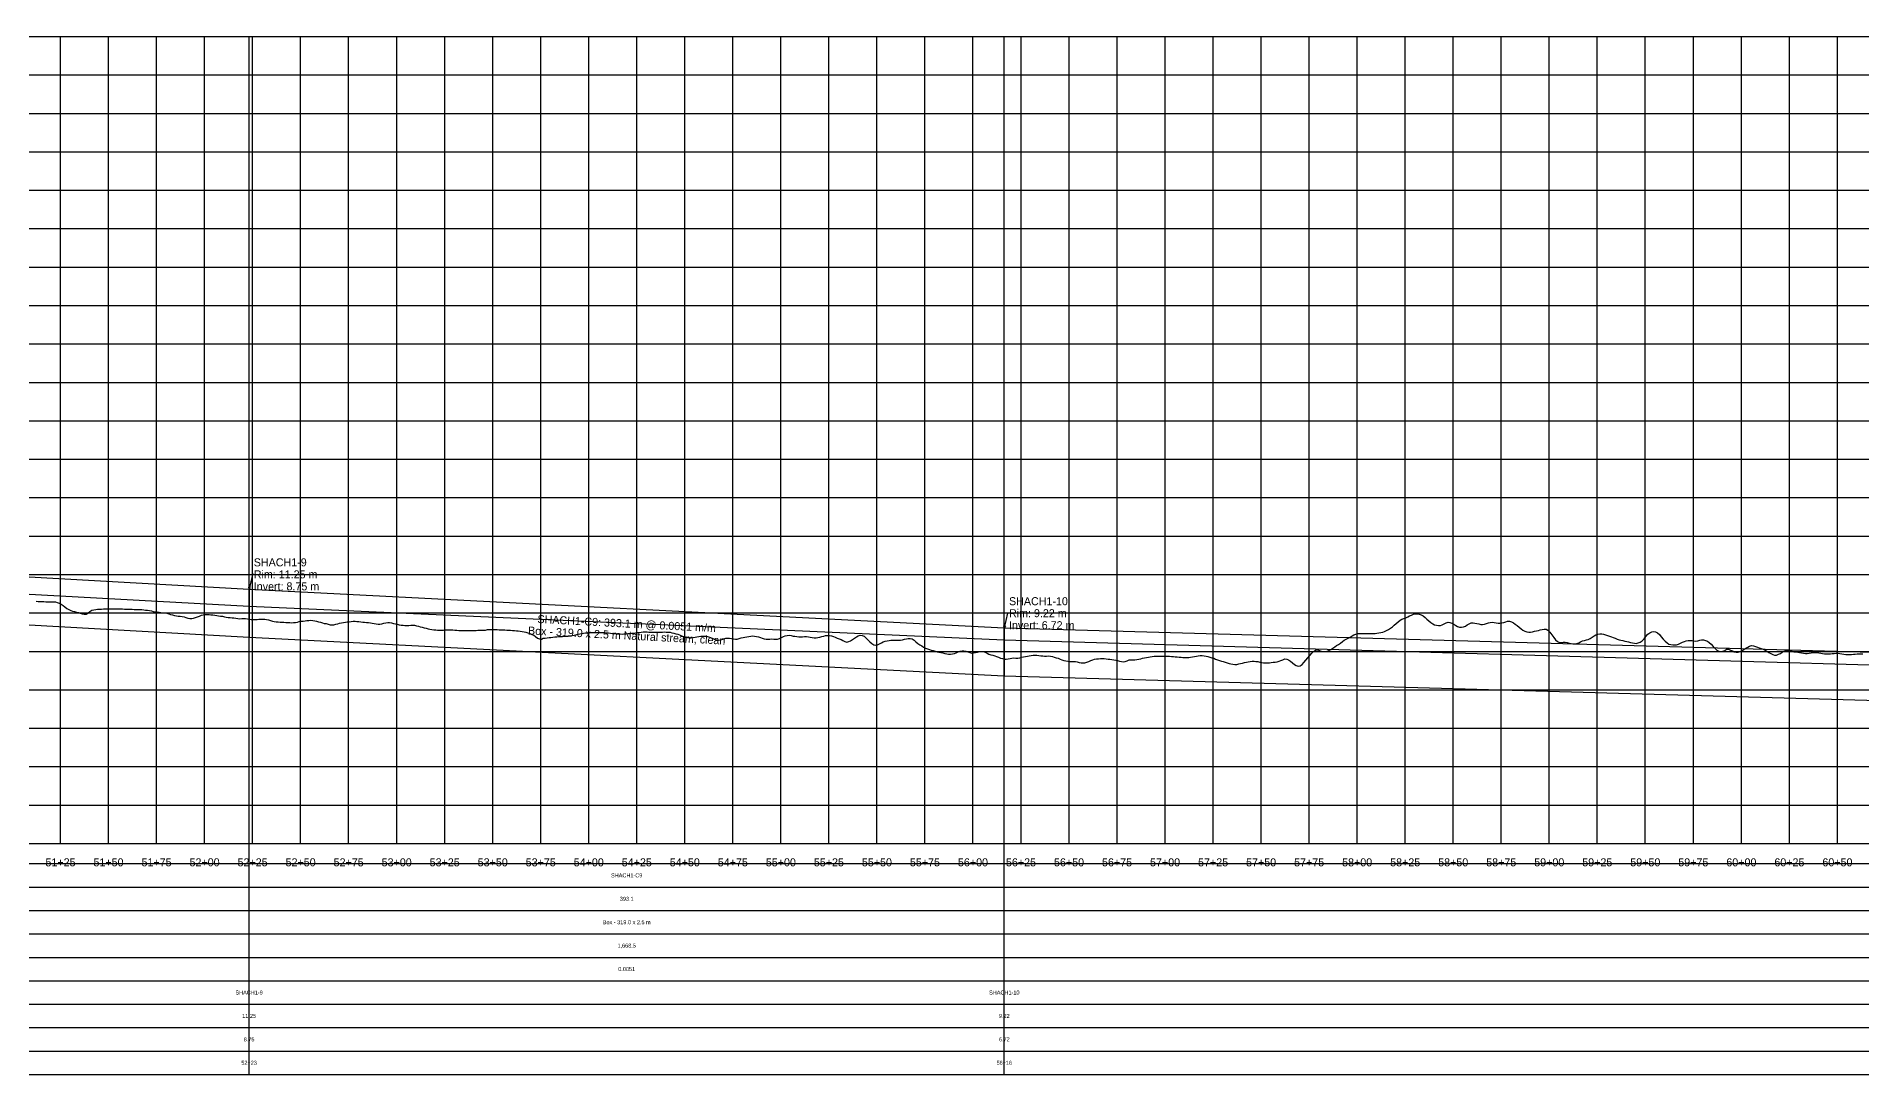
# Model space of a CAD drawing. Extents: x -64 to 8082, y -140 to 402.
# Drawn here: x 5113 to 6063, y -140 to 400 of the extents above; entities that cross this region are included whole.
import ezdxf
from ezdxf.enums import TextEntityAlignment as Align

# ---------------------------------------------------------------- set-up
doc = ezdxf.new("R2010")
doc.units = 0
for name, color, linetype in [('Annotation', 7, 'Continuous'), ('Annotation_Table', 254, 'Continuous'), ('Crown', 7, 'Continuous'), ('Grid', 254, 'Continuous'), ('Grid_Text', 7, 'Continuous'), ('Ground_Elevation', 3, 'Continuous'), ('Hydraulic_Grade', 5, 'Continuous'), ('Invert', 7, 'Continuous'), ('Structure', 7, 'Continuous')]:
    doc.layers.add(name, color=color, linetype=linetype)

msp = doc.modelspace()

# ---------------------------------------------------------------- linework, layer by layer
at = {"layer": 'Annotation', "color": 0}
for points in [[(5225.61, 120.08), (5224.87, 120.08), (5223.17, 112.46)], [(5618.75, 99.86), (5618.01, 99.86), (5616.31, 92.24)]]:
    msp.add_lwpolyline(points, dxfattribs=at)
for points in [[(5223.17, 112.46), (5222.97, 113.44), (5223.76, 113.26)], [(5616.31, 92.24), (5616.11, 93.22), (5616.9, 93.04)]]:
    msp.add_lwpolyline(points, close=True, dxfattribs=at)
at = {"layer": 'Annotation_Table', "color": 254}
for points in [[(5223.17, -140.21), (5223.17, 400)], [(5616.31, -140.21), (5616.31, 400)], [(-25, -30.48), (8049.95, -30.48)], [(-25, -42.67), (8049.95, -42.67)], [(-25, -54.86), (8049.95, -54.86)], [(-25, -67.06), (8049.95, -67.06)], [(-25, -79.25), (8049.95, -79.25)], [(-25, -91.44), (8049.95, -91.44)], [(-25, -103.63), (8049.95, -103.63)], [(-25, -115.82), (8049.95, -115.82)], [(-25, -128.02), (8049.95, -128.02)], [(-25, -140.21), (8049.95, -140.21)]]:
    msp.add_lwpolyline(points, dxfattribs=at)
at = {"layer": 'Crown', "color": 0}
for points in [[(4870.15, 132.12), (5223.17, 112.46)], [(5223.17, 112.46), (5223.17, 112.46)], [(5223.17, 112.46), (5616.31, 92.24)], [(5616.31, 92.24), (5616.31, 92.24)], [(5616.31, 92.24), (6625.02, 63.89)]]:
    msp.add_lwpolyline(points, dxfattribs=at)
at = {"layer": 'Grid', "color": 254}
for points in [[(-25, 400), (8050, 400)], [(5125, -20), (5125, 400)], [(5150, -20), (5150, 400)], [(5175, -20), (5175, 400)], [(5200, -20), (5200, 400)], [(5225, -20), (5225, 400)], [(5250, -20), (5250, 400)], [(5275, -20), (5275, 400)], [(5300, -20), (5300, 400)], [(5325, -20), (5325, 400)], [(5350, -20), (5350, 400)], [(5375, -20), (5375, 400)], [(5400, -20), (5400, 400)], [(5425, -20), (5425, 400)], [(5450, -20), (5450, 400)], [(5475, -20), (5475, 400)], [(5500, -20), (5500, 400)], [(5525, -20), (5525, 400)], [(5550, -20), (5550, 400)], [(5575, -20), (5575, 400)], [(5600, -20), (5600, 400)], [(5625, -20), (5625, 400)], [(5650, -20), (5650, 400)], [(5675, -20), (5675, 400)], [(5700, -20), (5700, 400)], [(5725, -20), (5725, 400)], [(5750, -20), (5750, 400)], [(5775, -20), (5775, 400)], [(5800, -20), (5800, 400)], [(5825, -20), (5825, 400)], [(5850, -20), (5850, 400)], [(5875, -20), (5875, 400)], [(5900, -20), (5900, 400)], [(5925, -20), (5925, 400)], [(5950, -20), (5950, 400)], [(5975, -20), (5975, 400)], [(6000, -20), (6000, 400)], [(6025, -20), (6025, 400)], [(6050, -20), (6050, 400)], [(-25, 380), (8050, 380)], [(-25, 360), (8050, 360)], [(-25, 340), (8050, 340)], [(-25, 320), (8050, 320)], [(-25, 300), (8050, 300)], [(-25, 280), (8050, 280)], [(-25, 260), (8050, 260)], [(-25, 240), (8050, 240)], [(-25, 220), (8050, 220)], [(-25, 200), (8050, 200)], [(-25, 180), (8050, 180)], [(-25, 160), (8050, 160)], [(-25, 140), (8050, 140)], [(-25, 120), (8050, 120)], [(-25, 100), (8050, 100)], [(-25, 80), (8050, 80)], [(-25, 60), (8050, 60)], [(-25, 40), (8050, 40)], [(-25, 20), (8050, 20)], [(-25, 0), (8050, 0)], [(-25, -20), (8050, -20)]]:
    msp.add_lwpolyline(points, dxfattribs=at)
at = {"layer": 'Ground_Elevation', "color": 3}
msp.add_lwpolyline([(5112.31, 106.08), (5113.31, 106), (5114.31, 105.95), (5115.31, 105.91), (5116.31, 105.88), (5117.31, 105.84), (5118.31, 105.81), (5119.31, 105.8), (5120.31, 105.77), (5121.31, 105.76), (5122.31, 105.76), (5123.31, 105.51), (5124.31, 105.09), (5125.31, 104.51), (5126.31, 103.83), (5127.31, 103.11), (5128.31, 102.39), (5129.31, 101.78), (5130.31, 101.31), (5131.31, 100.99), (5132.31, 100.71), (5133.31, 100.38), (5134.31, 100.15), (5135.31, 99.9), (5136.31, 99.62), (5137.31, 99.41), (5138.31, 99.43), (5139.31, 99.95), (5140.31, 100.71), (5141.31, 101.44), (5142.31, 101.67), (5143.31, 101.79), (5144.31, 101.89), (5145.31, 101.97), (5146.31, 102.05), (5147.31, 102.11), (5148.31, 102.16), (5149.31, 102.2), (5150.31, 102.22), (5151.31, 102.22), (5152.31, 102.22), (5153.31, 102.2), (5154.31, 102.18), (5155.31, 102.14), (5156.31, 102.11), (5157.31, 102.07), (5158.31, 102.03), (5159.31, 101.99), (5160.31, 101.95), (5161.31, 101.92), (5162.31, 101.9), (5163.31, 101.87), (5164.31, 101.85), (5165.31, 101.82), (5166.31, 101.79), (5167.31, 101.73), (5168.31, 101.64), (5169.31, 101.53), (5170.31, 101.39), (5171.31, 101.21), (5172.31, 101.02), (5173.31, 100.83), (5174.31, 100.66), (5175.31, 100.53), (5176.31, 100.38), (5177.31, 100.16), (5178.31, 100.12), (5179.31, 100.07), (5180.31, 99.92), (5181.31, 99.57), (5182.31, 99.24), (5183.31, 98.96), (5184.31, 98.75), (5185.31, 98.55), (5186.31, 98.39), (5187.31, 98.34), (5188.31, 98.21), (5189.31, 97.98), (5190.31, 97.62), (5191.31, 97.31), (5192.31, 97.11), (5193.31, 97.12), (5194.31, 97.28), (5195.31, 97.57), (5196.31, 97.96), (5197.31, 98.36), (5198.31, 98.76), (5199.31, 99.05), (5200.31, 99.22), (5201.31, 99.22), (5202.31, 99.2), (5203.31, 99.1), (5204.31, 98.96), (5205.31, 98.86), (5206.31, 98.75), (5207.31, 98.58), (5208.31, 98.4), (5209.31, 98.24), (5210.31, 98.05), (5211.31, 97.85), (5212.31, 97.69), (5213.31, 97.62), (5214.31, 97.53), (5215.31, 97.42), (5216.31, 97.22), (5217.31, 97.07), (5218.31, 97.01), (5219.31, 97.06), (5220.31, 97.12), (5221.31, 97.1), (5222.31, 96.94), (5223.31, 96.76), (5224.31, 96.59), (5225.31, 96.54), (5226.31, 96.56), (5227.31, 96.63), (5228.31, 96.72), (5229.31, 96.78), (5230.31, 96.84), (5231.31, 96.77), (5232.31, 96.63), (5233.31, 96.41), (5234.31, 96.05), (5235.31, 95.74), (5236.31, 95.5), (5237.31, 95.38), (5238.31, 95.29), (5239.31, 95.23), (5240.31, 95.18), (5241.31, 95.13), (5242.31, 95.08), (5243.31, 95.04), (5244.31, 94.98), (5245.31, 94.9), (5246.31, 94.94), (5247.31, 95.05), (5248.31, 95.26), (5249.31, 95.47), (5250.31, 95.65), (5251.31, 95.78), (5252.31, 95.94), (5253.31, 96.06), (5254.31, 96.13), (5255.31, 96.19), (5256.31, 96.13), (5257.31, 95.96), (5258.31, 95.74), (5259.31, 95.46), (5260.31, 95.16), (5261.31, 94.85), (5262.31, 94.59), (5263.31, 94.42), (5264.31, 94.08), (5265.31, 93.76), (5266.31, 93.73), (5267.31, 93.86), (5268.31, 94.09), (5269.31, 94.36), (5270.31, 94.63), (5271.31, 94.86), (5272.31, 95.01), (5273.31, 95.15), (5274.31, 95.29), (5275.31, 95.45), (5276.31, 95.58), (5277.31, 95.68), (5278.31, 95.68), (5279.31, 95.61), (5280.31, 95.49), (5281.31, 95.3), (5282.31, 95.19), (5283.31, 95.12), (5284.31, 95.08), (5285.31, 94.97), (5286.31, 94.82), (5287.31, 94.66), (5288.31, 94.46), (5289.31, 94.25), (5290.31, 94.12), (5291.31, 94.19), (5292.31, 94.4), (5293.31, 94.67), (5294.31, 94.87), (5295.31, 94.97), (5296.31, 94.95), (5297.31, 94.82), (5298.31, 94.59), (5299.31, 94.35), (5300.31, 94.09), (5301.31, 93.84), (5302.31, 93.66), (5303.31, 93.58), (5304.31, 93.55), (5305.31, 93.51), (5306.31, 93.51), (5307.31, 93.56), (5308.31, 93.64), (5309.31, 93.56), (5310.31, 93.31), (5311.31, 93.04), (5312.31, 92.77), (5313.31, 92.52), (5314.31, 92.26), (5315.31, 92.02), (5316.31, 91.8), (5317.31, 91.59), (5318.31, 91.41), (5319.31, 91.27), (5320.31, 91.17), (5321.31, 91.11), (5322.31, 91.08), (5323.31, 91.09), (5324.31, 91.11), (5325.31, 91.15), (5326.31, 91.17), (5327.31, 91.18), (5328.31, 91.16), (5329.31, 91.13), (5330.31, 91.08), (5331.31, 91.01), (5332.31, 90.94), (5333.31, 90.89), (5334.31, 90.84), (5335.31, 90.8), (5336.31, 90.79), (5337.31, 90.79), (5338.31, 90.8), (5339.31, 90.82), (5340.31, 90.85), (5341.31, 90.89), (5342.31, 90.96), (5343.31, 91.05), (5344.31, 91.11), (5345.31, 91.05), (5346.31, 91.09), (5347.31, 91.3), (5348.31, 91.37), (5349.31, 91.36), (5350.31, 91.35), (5351.31, 91.33), (5352.31, 91.31), (5353.31, 91.28), (5354.31, 91.24), (5355.31, 91.21), (5356.31, 91.16), (5357.31, 91.11), (5358.31, 91.05), (5359.31, 90.98), (5360.31, 90.91), (5361.31, 90.84), (5362.31, 90.76), (5363.31, 90.67), (5364.31, 90.56), (5365.31, 90.41), (5366.31, 90.24), (5367.31, 90.01), (5368.31, 89.71), (5369.31, 89.3), (5370.31, 88.84), (5371.31, 88.37), (5372.31, 87.66), (5373.31, 86.94), (5374.31, 86.49), (5375.31, 86.4), (5376.31, 86.86), (5377.31, 86.94), (5378.31, 87.06), (5379.31, 87.18), (5380.31, 87.3), (5381.31, 87.41), (5382.31, 87.52), (5383.31, 87.63), (5384.31, 87.72), (5385.31, 87.68), (5386.31, 87.82), (5387.31, 87.89), (5388.31, 87.93), (5389.31, 87.98), (5390.31, 88.06), (5391.31, 88.19), (5392.31, 88.38), (5393.31, 88.62), (5394.31, 88.88), (5395.31, 89.14), (5396.31, 89.37), (5397.31, 89.54), (5398.31, 89.66), (5399.31, 89.73), (5400.31, 89.77), (5401.31, 89.78), (5402.31, 89.79), (5403.31, 89.81), (5404.31, 89.83), (5405.31, 89.83), (5406.31, 89.83), (5407.31, 89.81), (5408.31, 89.76), (5409.31, 89.68), (5410.31, 89.58), (5411.31, 89.46), (5412.31, 89.33), (5413.31, 89.23), (5414.31, 89.17), (5415.31, 89.17), (5416.31, 89.18), (5417.31, 89.03), (5418.31, 89.09), (5419.31, 89.17), (5420.31, 89.27), (5421.31, 89.35), (5422.31, 89.41), (5423.31, 89.51), (5424.31, 89.68), (5425.31, 89.78), (5426.31, 89.86), (5427.31, 90.05), (5428.31, 90.17), (5429.31, 90.23), (5430.31, 90.16), (5431.31, 90.07), (5432.31, 90.02), (5433.31, 90), (5434.31, 90.01), (5435.31, 90.02), (5436.31, 89.97), (5437.31, 89.99), (5438.31, 90.08), (5439.31, 90.11), (5440.31, 90.08), (5441.31, 90.02), (5442.31, 89.92), (5443.31, 89.71), (5444.31, 89.46), (5445.31, 89.18), (5446.31, 88.88), (5447.31, 88.55), (5448.31, 88.17), (5449.31, 87.77), (5450.31, 87.42), (5451.31, 87.17), (5452.31, 87.02), (5453.31, 87.05), (5454.31, 87.17), (5455.31, 87.31), (5456.31, 87.57), (5457.31, 87.76), (5458.31, 87.86), (5459.31, 87.95), (5460.31, 87.97), (5461.31, 87.84), (5462.31, 87.61), (5463.31, 87.28), (5464.31, 86.8), (5465.31, 86.3), (5466.31, 85.98), (5467.31, 85.82), (5468.31, 85.94), (5469.31, 86.25), (5470.31, 86.61), (5471.31, 86.87), (5472.31, 86.92), (5473.31, 86.84), (5474.31, 86.72), (5475.31, 86.56), (5476.31, 86.41), (5477.31, 86.43), (5478.31, 86.65), (5479.31, 86.97), (5480.31, 87.23), (5481.31, 87.42), (5482.31, 87.55), (5483.31, 87.73), (5484.31, 87.89), (5485.31, 88.03), (5486.31, 87.97), (5487.31, 87.79), (5488.31, 87.53), (5489.31, 87.21), (5490.31, 86.84), (5491.31, 86.53), (5492.31, 86.36), (5493.31, 86.32), (5494.31, 86.37), (5495.31, 86.45), (5496.31, 86.42), (5497.31, 86.34), (5498.31, 86.43), (5499.31, 86.67), (5500.31, 87.19), (5501.31, 87.73), (5502.31, 88.07), (5503.31, 88.33), (5504.31, 88.4), (5505.31, 88.23), (5506.31, 88), (5507.31, 87.84), (5508.31, 87.7), (5509.31, 87.59), (5510.31, 87.6), (5511.31, 87.64), (5512.31, 87.69), (5513.31, 87.7), (5514.31, 87.59), (5515.31, 87.41), (5516.31, 87.22), (5517.31, 87.11), (5518.31, 87.13), (5519.31, 87.23), (5520.31, 87.4), (5521.31, 87.67), (5522.31, 87.98), (5523.31, 88.25), (5524.31, 88.31), (5525.31, 88.24), (5526.31, 88.02), (5527.31, 87.73), (5528.31, 87.33), (5529.31, 86.91), (5530.31, 86.52), (5531.31, 86.17), (5532.31, 85.67), (5533.31, 85.2), (5534.31, 84.85), (5535.31, 85.06), (5536.31, 85.55), (5537.31, 86.21), (5538.31, 86.91), (5539.31, 87.57), (5540.31, 88.15), (5541.31, 88.37), (5542.31, 88.31), (5543.31, 87.9), (5544.31, 87.12), (5545.31, 86.09), (5546.31, 84.94), (5547.31, 84.02), (5548.31, 83.4), (5549.31, 83.27), (5550.31, 83.43), (5551.31, 83.91), (5552.31, 84.45), (5553.31, 84.98), (5554.31, 85.3), (5555.31, 85.54), (5556.31, 85.73), (5557.31, 85.85), (5558.31, 85.9), (5559.31, 85.88), (5560.31, 85.82), (5561.31, 85.79), (5562.31, 85.86), (5563.31, 86.01), (5564.31, 86.28), (5565.31, 86.55), (5566.31, 86.71), (5567.31, 86.73), (5568.31, 86.44), (5569.31, 85.86), (5570.31, 84.99), (5571.31, 84.18), (5572.31, 83.42), (5573.31, 82.85), (5574.31, 82.27), (5575.31, 81.72), (5576.31, 81.31), (5577.31, 80.96), (5578.31, 80.67), (5579.31, 80.37), (5580.31, 80.07), (5581.31, 79.8), (5582.31, 79.63), (5583.31, 79.43), (5584.31, 79.17), (5585.31, 78.87), (5586.31, 78.64), (5587.31, 78.58), (5588.31, 78.62), (5589.31, 78.72), (5590.31, 78.97), (5591.31, 79.3), (5592.31, 79.71), (5593.31, 80.04), (5594.31, 80.29), (5595.31, 80.28), (5596.31, 80.08), (5597.31, 79.76), (5598.31, 79.37), (5599.31, 79.13), (5600.31, 79.18), (5601.31, 79.38), (5602.31, 79.65), (5603.31, 79.85), (5604.31, 79.93), (5605.31, 79.89), (5606.31, 79.59), (5607.31, 79.14), (5608.31, 78.63), (5609.31, 78.28), (5610.31, 78), (5611.31, 77.72), (5612.31, 77.33), (5613.31, 76.91), (5614.31, 76.54), (5615.31, 76.21), (5616.31, 75.94), (5617.31, 75.9), (5618.31, 76.04), (5619.31, 76.34), (5620.31, 76.53), (5621.31, 76.58), (5622.31, 76.5), (5623.31, 76.5), (5624.31, 76.66), (5625.31, 76.92), (5626.31, 77.16), (5627.31, 77.38), (5628.31, 77.5), (5629.31, 77.67), (5630.31, 77.83), (5631.31, 77.95), (5632.31, 78.02), (5633.31, 78), (5634.31, 77.9), (5635.31, 77.76), (5636.31, 77.6), (5637.31, 77.5), (5638.31, 77.55), (5639.31, 77.6), (5640.31, 77.52), (5641.31, 77.3), (5642.31, 76.99), (5643.31, 76.72), (5644.31, 76.4), (5645.31, 76), (5646.31, 75.65), (5647.31, 75.31), (5648.31, 75.02), (5649.31, 74.87), (5650.31, 74.79), (5651.31, 74.72), (5652.31, 74.68), (5653.31, 74.67), (5654.31, 74.51), (5655.31, 74.25), (5656.31, 74.05), (5657.31, 73.95), (5658.31, 74.07), (5659.31, 74.34), (5660.31, 74.75), (5661.31, 75.2), (5662.31, 75.59), (5663.31, 75.94), (5664.31, 76.15), (5665.31, 76.2), (5666.31, 76.26), (5667.31, 76.27), (5668.31, 76.27), (5669.31, 76.14), (5670.31, 76.02), (5671.31, 75.9), (5672.31, 75.69), (5673.31, 75.61), (5674.31, 75.39), (5675.31, 75.22), (5676.31, 74.98), (5677.31, 74.7), (5678.31, 74.58), (5679.31, 74.66), (5680.31, 75.03), (5681.31, 75.62), (5682.31, 75.58), (5683.31, 75.56), (5684.31, 75.65), (5685.31, 75.81), (5686.31, 76), (5687.31, 76.2), (5688.31, 76.41), (5689.31, 76.62), (5690.31, 76.84), (5691.31, 77.04), (5692.31, 77.2), (5693.31, 77.32), (5694.31, 77.42), (5695.31, 77.49), (5696.31, 77.53), (5697.31, 77.55), (5698.31, 77.56), (5699.31, 77.55), (5700.31, 77.52), (5701.31, 77.47), (5702.31, 77.43), (5703.31, 77.37), (5704.31, 77.29), (5705.31, 77.21), (5706.31, 77.11), (5707.31, 77.01), (5708.31, 76.91), (5709.31, 76.83), (5710.31, 76.8), (5711.31, 76.82), (5712.31, 76.89), (5713.31, 76.99), (5714.31, 77.14), (5715.31, 77.31), (5716.31, 77.51), (5717.31, 77.68), (5718.31, 77.78), (5719.31, 77.77), (5720.31, 77.7), (5721.31, 77.53), (5722.31, 77.28), (5723.31, 76.99), (5724.31, 76.69), (5725.31, 76.38), (5726.31, 76.01), (5727.31, 75.67), (5728.31, 75.32), (5729.31, 74.98), (5730.31, 74.66), (5731.31, 74.31), (5732.31, 73.96), (5733.31, 73.69), (5734.31, 73.46), (5735.31, 73.28), (5736.31, 73.2), (5737.31, 73.24), (5738.31, 73.43), (5739.31, 73.64), (5740.31, 73.94), (5741.31, 74.22), (5742.31, 74.45), (5743.31, 74.61), (5744.31, 74.75), (5745.31, 74.84), (5746.31, 74.87), (5747.31, 74.78), (5748.31, 74.65), (5749.31, 74.41), (5750.31, 74.21), (5751.31, 74.03), (5752.31, 73.97), (5753.31, 73.99), (5754.31, 74.11), (5755.31, 74.23), (5756.31, 74.34), (5757.31, 74.45), (5758.31, 74.58), (5759.31, 74.83), (5760.31, 75.24), (5761.31, 75.67), (5762.31, 76.04), (5763.31, 76.01), (5764.31, 75.63), (5765.31, 74.87), (5766.31, 73.96), (5767.31, 73.17), (5768.31, 72.57), (5769.31, 72.36), (5770.31, 72.52), (5771.31, 73.13), (5772.31, 74.14), (5773.31, 75.34), (5774.31, 76.66), (5775.31, 77.93), (5776.31, 79.07), (5777.31, 80.02), (5778.31, 80.59), (5779.31, 80.73), (5780.31, 80.45), (5781.31, 80.13), (5782.31, 79.92), (5783.31, 79.93), (5784.31, 80.15), (5785.31, 80.49), (5786.31, 81.01), (5787.31, 81.69), (5788.31, 82.34), (5789.31, 82.98), (5790.31, 83.62), (5791.31, 84.33), (5792.31, 85.08), (5793.31, 85.79), (5794.31, 86.4), (5795.31, 86.95), (5796.31, 87.48), (5797.31, 88.06), (5798.31, 88.59), (5799.31, 89.03), (5800.31, 89.28), (5801.31, 89.31), (5802.31, 89.28), (5803.31, 89.26), (5804.31, 89.25), (5805.31, 89.27), (5806.31, 89.29), (5807.31, 89.31), (5808.31, 89.33), (5809.31, 89.38), (5810.31, 89.46), (5811.31, 89.59), (5812.31, 89.78), (5813.31, 90.05), (5814.31, 90.41), (5815.31, 90.87), (5816.31, 91.42), (5817.31, 92.05), (5818.31, 92.78), (5819.31, 93.57), (5820.31, 94.43), (5821.31, 95.33), (5822.31, 96.19), (5823.31, 96.83), (5824.31, 97.1), (5825.31, 97.4), (5826.31, 97.92), (5827.31, 98.5), (5828.31, 98.92), (5829.31, 99.28), (5830.31, 99.5), (5831.31, 99.5), (5832.31, 99.32), (5833.31, 98.96), (5834.31, 98.41), (5835.31, 97.64), (5836.31, 96.75), (5837.31, 95.86), (5838.31, 95.04), (5839.31, 94.33), (5840.31, 93.86), (5841.31, 93.57), (5842.31, 93.42), (5843.31, 93.52), (5844.31, 93.87), (5845.31, 94.41), (5846.31, 94.85), (5847.31, 95.12), (5848.31, 95.1), (5849.31, 94.69), (5850.31, 94.16), (5851.31, 93.47), (5852.31, 92.92), (5853.31, 92.68), (5854.31, 92.63), (5855.31, 92.77), (5856.31, 93.2), (5857.31, 93.8), (5858.31, 94.41), (5859.31, 94.77), (5860.31, 94.81), (5861.31, 94.72), (5862.31, 94.53), (5863.31, 94.26), (5864.31, 94.03), (5865.31, 93.99), (5866.31, 94.16), (5867.31, 94.51), (5868.31, 94.85), (5869.31, 95.08), (5870.31, 95.15), (5871.31, 95.03), (5872.31, 94.86), (5873.31, 94.75), (5874.31, 94.69), (5875.31, 94.77), (5876.31, 94.97), (5877.31, 95.31), (5878.31, 95.67), (5879.31, 95.74), (5880.31, 95.42), (5881.31, 94.86), (5882.31, 94.18), (5883.31, 93.41), (5884.31, 92.55), (5885.31, 91.69), (5886.31, 90.95), (5887.31, 90.43), (5888.31, 90.1), (5889.31, 89.95), (5890.31, 90.01), (5891.31, 90.21), (5892.31, 90.45), (5893.31, 90.66), (5894.31, 90.9), (5895.31, 91.19), (5896.31, 91.47), (5897.31, 91.61), (5898.31, 91.48), (5899.31, 90.95), (5900.31, 89.96), (5901.31, 88.68), (5902.31, 87.27), (5903.31, 86), (5904.31, 85.14), (5905.31, 84.64), (5906.31, 84.6), (5907.31, 84.73), (5908.31, 84.73), (5909.31, 84.61), (5910.31, 84.35), (5911.31, 84.03), (5912.31, 83.85), (5913.31, 83.86), (5914.31, 84.09), (5915.31, 84.52), (5916.31, 85.05), (5917.31, 85.48), (5918.31, 85.74), (5919.31, 85.92), (5920.31, 86.17), (5921.31, 86.74), (5922.31, 87.42), (5923.31, 88.06), (5924.31, 88.63), (5925.31, 89.03), (5926.31, 89.21), (5927.31, 89.18), (5928.31, 88.99), (5929.31, 88.65), (5930.31, 88.21), (5931.31, 87.86), (5932.31, 87.53), (5933.31, 87.22), (5934.31, 86.81), (5935.31, 86.39), (5936.31, 86.05), (5937.31, 85.8), (5938.31, 85.6), (5939.31, 85.36), (5940.31, 85.13), (5941.31, 84.89), (5942.31, 84.65), (5943.31, 84.38), (5944.31, 84.22), (5945.31, 84.17), (5946.31, 84.39), (5947.31, 84.86), (5948.31, 85.57), (5949.31, 86.57), (5950.31, 87.78), (5951.31, 88.89), (5952.31, 89.69), (5953.31, 90.17), (5954.31, 90.33), (5955.31, 90.2), (5956.31, 89.63), (5957.31, 88.72), (5958.31, 87.54), (5959.31, 86.35), (5960.31, 85.29), (5961.31, 84.42), (5962.31, 83.82), (5963.31, 83.5), (5964.31, 83.38), (5965.31, 83.38), (5966.31, 83.49), (5967.31, 83.8), (5968.31, 84.23), (5969.31, 84.71), (5970.31, 85.12), (5971.31, 85.41), (5972.31, 85.62), (5973.31, 85.72), (5974.31, 85.66), (5975.31, 85.46), (5976.31, 85.3), (5977.31, 85.46), (5978.31, 85.81), (5979.31, 86.03), (5980.31, 85.97), (5981.31, 85.74), (5982.31, 85.35), (5983.31, 84.68), (5984.31, 83.73), (5985.31, 82.57), (5986.31, 81.43), (5987.31, 80.6), (5988.31, 80.12), (5989.31, 79.88), (5990.31, 80.04), (5991.31, 80.54), (5992.31, 81.07), (5993.31, 81.07), (5994.31, 80.7), (5995.31, 80.25), (5996.31, 79.84), (5997.31, 79.63), (5998.31, 79.62), (5999.31, 79.86), (6000.31, 80.32), (6001.31, 80.92), (6002.31, 81.6), (6003.31, 82.27), (6004.31, 82.79), (6005.31, 83.03), (6006.31, 82.94), (6007.31, 82.6), (6008.31, 82.23), (6009.31, 81.91), (6010.31, 81.57), (6011.31, 81.14), (6012.31, 80.62), (6013.31, 80.03), (6014.31, 79.45), (6015.31, 78.85), (6016.31, 78.33), (6017.31, 78.05), (6018.31, 78.09), (6019.31, 78.46), (6020.31, 78.96), (6021.31, 79.53), (6022.31, 80.07), (6023.31, 80.43), (6024.31, 80.51), (6025.31, 80.33), (6026.31, 80.05), (6027.31, 79.82), (6028.31, 79.68), (6029.31, 79.53), (6030.31, 79.36), (6031.31, 79.19), (6032.31, 79.02), (6033.31, 78.9), (6034.31, 78.87), (6035.31, 78.98), (6036.31, 79.18), (6037.31, 79.35), (6038.31, 79.44), (6039.31, 79.39), (6040.31, 79.25), (6041.31, 79.07), (6042.31, 78.91), (6043.31, 78.76), (6044.31, 78.67), (6045.31, 78.66), (6046.31, 78.76), (6047.31, 78.87), (6048.31, 78.97), (6049.31, 79.03), (6050.31, 79.04), (6051.31, 78.95), (6052.31, 78.72), (6053.31, 78.5), (6054.31, 78.35), (6055.31, 78.34), (6056.31, 78.35), (6057.31, 78.41), (6058.31, 78.51), (6059.31, 78.63), (6060.31, 78.73), (6061.31, 78.78), (6062.31, 78.76), (6063.31, 78.71)], dxfattribs=at)
at = {"layer": 'Hydraulic_Grade', "color": 5}
for points in [[(4870.15, 122.76), (5223.17, 103.52)], [(5223.17, 103.52), (5223.17, 103.52)], [(5223.17, 103.52), (5616.31, 85.98)], [(5616.31, 85.98), (5616.31, 85.98)], [(5616.31, 85.98), (6625.02, 56.82)]]:
    msp.add_lwpolyline(points, dxfattribs=at)
at = {"layer": 'Invert', "color": 0}
for points in [[(4870.15, 107.12), (5223.17, 87.46)], [(5223.17, 87.46), (5223.17, 87.46)], [(5223.17, 87.46), (5616.31, 67.24)], [(5616.31, 67.24), (5616.31, 67.24)], [(5616.31, 67.24), (6625.02, 38.89)]]:
    msp.add_lwpolyline(points, dxfattribs=at)
at = {"layer": 'Structure', "color": 0}
for points in [[(5223.17, 112.46), (5223.17, 87.46)], [(5223.17, 112.46), (5223.17, 87.46)], [(5616.31, 92.24), (5616.31, 67.24)], [(5616.31, 92.24), (5616.31, 67.24)]]:
    msp.add_lwpolyline(points, dxfattribs=at)

# ---------------------------------------------------------------- texts
at = {"layer": 'Annotation', "color": 0}
for s, height, p in [('SHACH1-9', 4.167, (5225.61, 126.33)), ('Rim: 11.25 m', 4.1667, (5225.61, 120.08)), ('Invert: 8.75 m', 4.1667, (5225.61, 113.83)), ('SHACH1-10', 4.167, (5618.75, 106.11)), ('Rim: 9.22 m', 4.1667, (5618.75, 99.86)), ('Invert: 6.72 m', 4.1667, (5618.75, 93.61))]:
    msp.add_text(s, height=height, dxfattribs=at).set_placement(p, align=Align.MIDDLE_LEFT)
for s, p in [('SHACH1-C9: 393.1 m @ 0.0051 m/m', (5419.74, 94.49)), ('Box - 319.0 x 2.5 m Natural stream, clean', (5419.74, 88.24))]:
    msp.add_text(s, height=4.1667, rotation=357.05575, dxfattribs=at).set_placement(p, align=Align.MIDDLE_CENTER)
at = {"layer": 'Annotation_Table', "color": 0}
for s, height, p in [('SHACH1-C9', 2.083, (5419.74, -36.58)), ('393.1', 2.083, (5419.74, -48.77)), ('Box - 319.0 x 2.5 m', 2.0833, (5419.74, -60.96)), ('1,668.5', 2.083, (5419.74, -73.15)), ('0.0051', 2.083, (5419.74, -85.34)), ('SHACH1-9', 2.083, (5223.17, -97.54)), ('SHACH1-10', 2.083, (5616.31, -97.54)), ('11.25', 2.083, (5223.17, -109.73)), ('9.22', 2.083, (5616.31, -109.73)), ('8.75', 2.083, (5223.17, -121.92)), ('6.72', 2.083, (5616.31, -121.92)), ('52+23', 2.083, (5223.17, -134.11)), ('56+16', 2.083, (5616.31, -134.11))]:
    msp.add_text(s, height=height, dxfattribs=at).set_placement(p, align=Align.MIDDLE_CENTER)
at = {"layer": 'Grid_Text', "color": 0}
for s, p in [('51+25', (5125, -27.7)), ('51+50', (5150, -27.7)), ('51+75', (5175, -27.7)), ('52+00', (5200, -27.7)), ('52+25', (5225, -27.7)), ('52+50', (5250, -27.7)), ('52+75', (5275, -27.7)), ('53+00', (5300, -27.7)), ('53+25', (5325, -27.7)), ('53+50', (5350, -27.7)), ('53+75', (5375, -27.7)), ('54+00', (5400, -27.7)), ('54+25', (5425, -27.7)), ('54+50', (5450, -27.7)), ('54+75', (5475, -27.7)), ('55+00', (5500, -27.7)), ('55+25', (5525, -27.7)), ('55+50', (5550, -27.7)), ('55+75', (5575, -27.7)), ('56+00', (5600, -27.7)), ('56+25', (5625, -27.7)), ('56+50', (5650, -27.7)), ('56+75', (5675, -27.7)), ('57+00', (5700, -27.7)), ('57+25', (5725, -27.7)), ('57+50', (5750, -27.7)), ('57+75', (5775, -27.7)), ('58+00', (5800, -27.7)), ('58+25', (5825, -27.7)), ('58+50', (5850, -27.7)), ('58+75', (5875, -27.7)), ('59+00', (5900, -27.7)), ('59+25', (5925, -27.7)), ('59+50', (5950, -27.7)), ('59+75', (5975, -27.7)), ('60+00', (6000, -27.7)), ('60+25', (6025, -27.7)), ('60+50', (6050, -27.7))]:
    msp.add_text(s, height=4.167, dxfattribs=at).set_placement(p, align=Align.TOP_CENTER)

doc.saveas('drawing.dxf')
